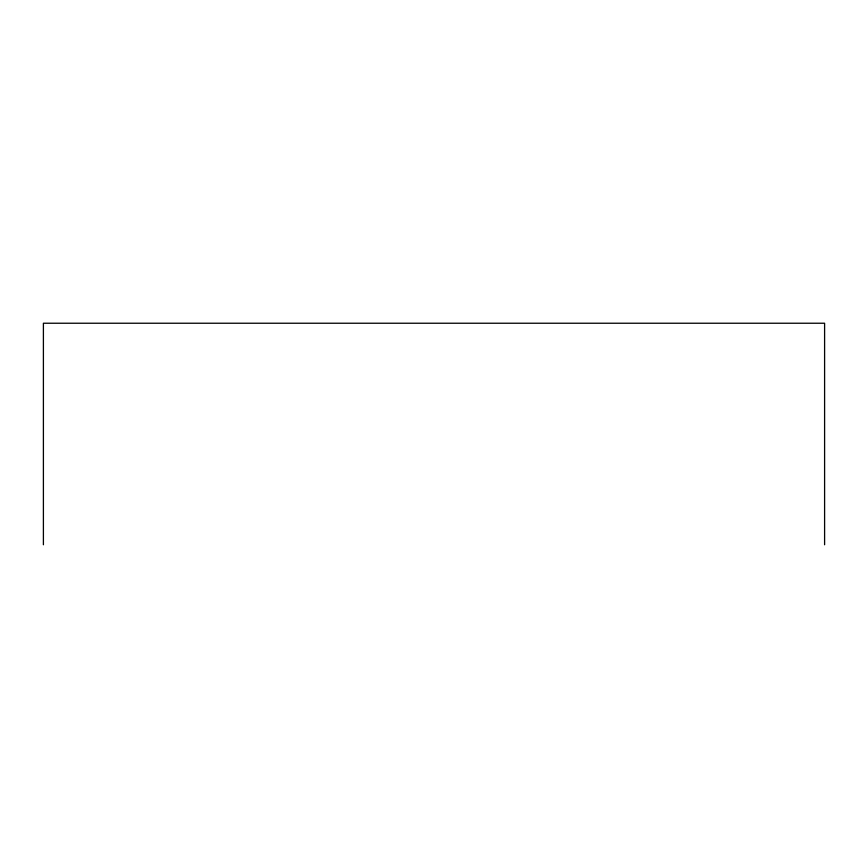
<?xml version="1.0" encoding="UTF-8"?>
<svg xmlns="http://www.w3.org/2000/svg" width="868" height="868" viewBox="0 0 868 868"><rect width="100%" height="100%" fill="white"/><g stroke="black" fill="none" stroke-linecap="round" stroke-linejoin="round"><path stroke-width="1.3" d="M824.6 544.768L824.6 323.232L43.4 323.232L43.4 544.768"/></g></svg>
